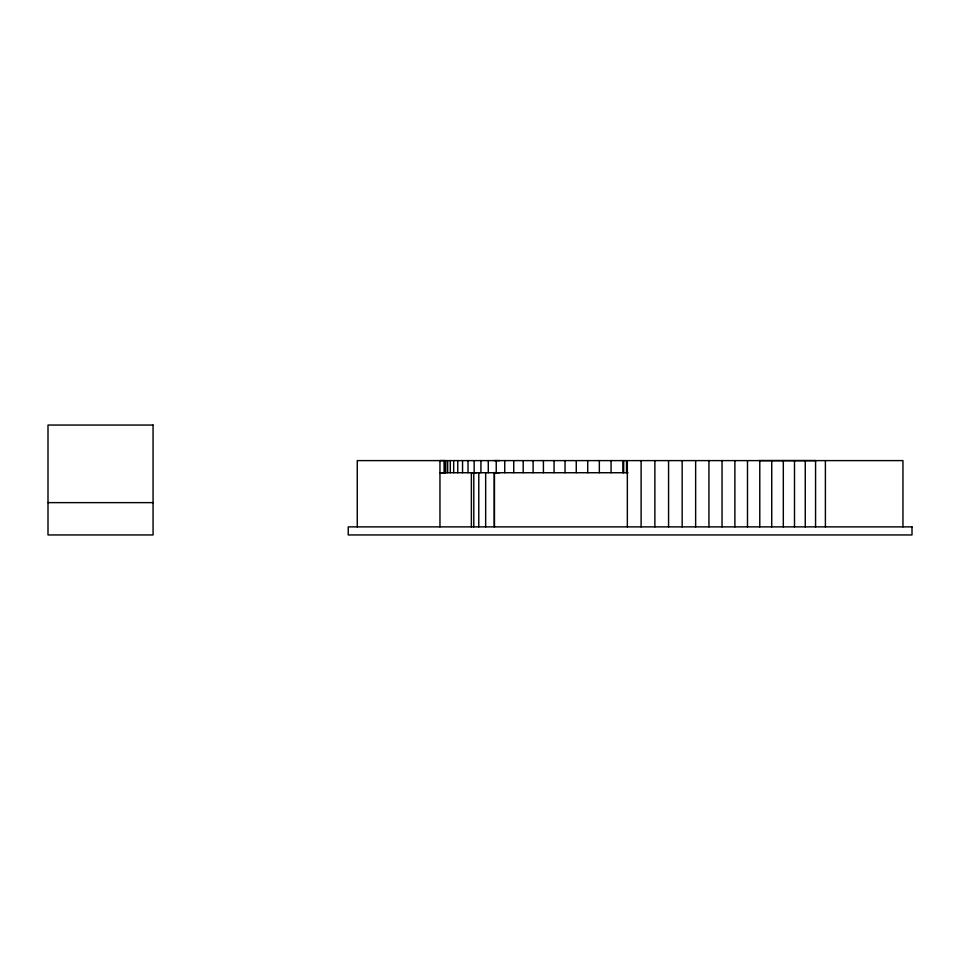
<?xml version="1.0" encoding="UTF-8"?>
<svg xmlns="http://www.w3.org/2000/svg" width="960" height="960" viewBox="0 0 960 960"><rect width="100%" height="100%" fill="white"/><g stroke="black" fill="none" stroke-linecap="round" stroke-linejoin="round"><path stroke-width="1.44" d="M816.06 460.608L759.048 460.608M627.924 472.728L439.956 472.728L439.968 526.872M48 502.632L153.06 502.632M445.368 460.608L439.968 460.608L439.956 472.728L445.356 472.728M494.292 460.608L499.692 460.608M476.772 472.728L471.372 472.728L471.372 526.872M499.692 472.728L494.292 472.728L494.292 526.872M902.952 526.872L902.952 460.608L357.264 460.608L357.264 526.872M825.396 460.608L825.396 526.872M815.568 460.608L815.568 526.872M805.26 460.608L805.26 526.872M794.496 460.608L794.496 526.872M783.312 460.608L783.312 526.872M771.732 460.608L771.732 526.872M759.78 460.608L759.78 526.872M747.492 460.608L747.492 526.872M734.892 460.608L734.892 526.872M722.04 460.608L722.04 526.872M708.936 460.608L708.936 526.872M695.64 460.608L695.64 526.872M682.164 460.608L682.164 526.872M668.568 460.608L668.568 526.872M654.876 460.608L654.876 526.872M641.112 460.608L641.112 526.872M627.336 460.608L627.336 526.872M626.532 460.608L626.532 472.728M623.676 460.608L623.676 472.728M622.908 460.608L622.908 472.728M611.076 460.608L611.076 472.728M599.34 460.608L599.34 472.728M587.712 460.608L587.712 472.728M576.264 460.608L576.264 472.728M565.032 460.608L565.032 472.728M554.076 460.608L554.076 472.728M543.42 460.608L543.42 472.728M533.112 460.608L533.112 472.728M523.2 460.608L523.2 472.728M513.732 460.608L513.732 472.728M504.732 460.608L504.732 472.728M496.236 460.608L496.236 472.728M494.448 472.38L494.448 526.872M488.292 460.608L488.292 472.728M485.664 472.728L485.664 526.872M480.924 460.608L480.924 472.728M478.788 472.728L478.788 526.872M474.156 460.608L474.156 472.728M473.796 472.728L473.796 526.872M468.024 460.608L468.024 472.728M462.552 460.608L462.552 472.728M457.764 460.608L457.764 472.728M453.684 460.608L453.684 472.728M450.312 460.608L450.312 472.728M447.672 460.608L447.672 472.728M445.776 460.608L445.776 472.728M444.624 460.608L444.624 472.728M444.156 460.608L444.228 472.728M153.06 425.052L48 425.052L48 534.948L153.06 534.948L153.06 425.052M912 526.872L348.24 526.872L348.24 534.948L912 534.948L912 526.872"/></g></svg>
